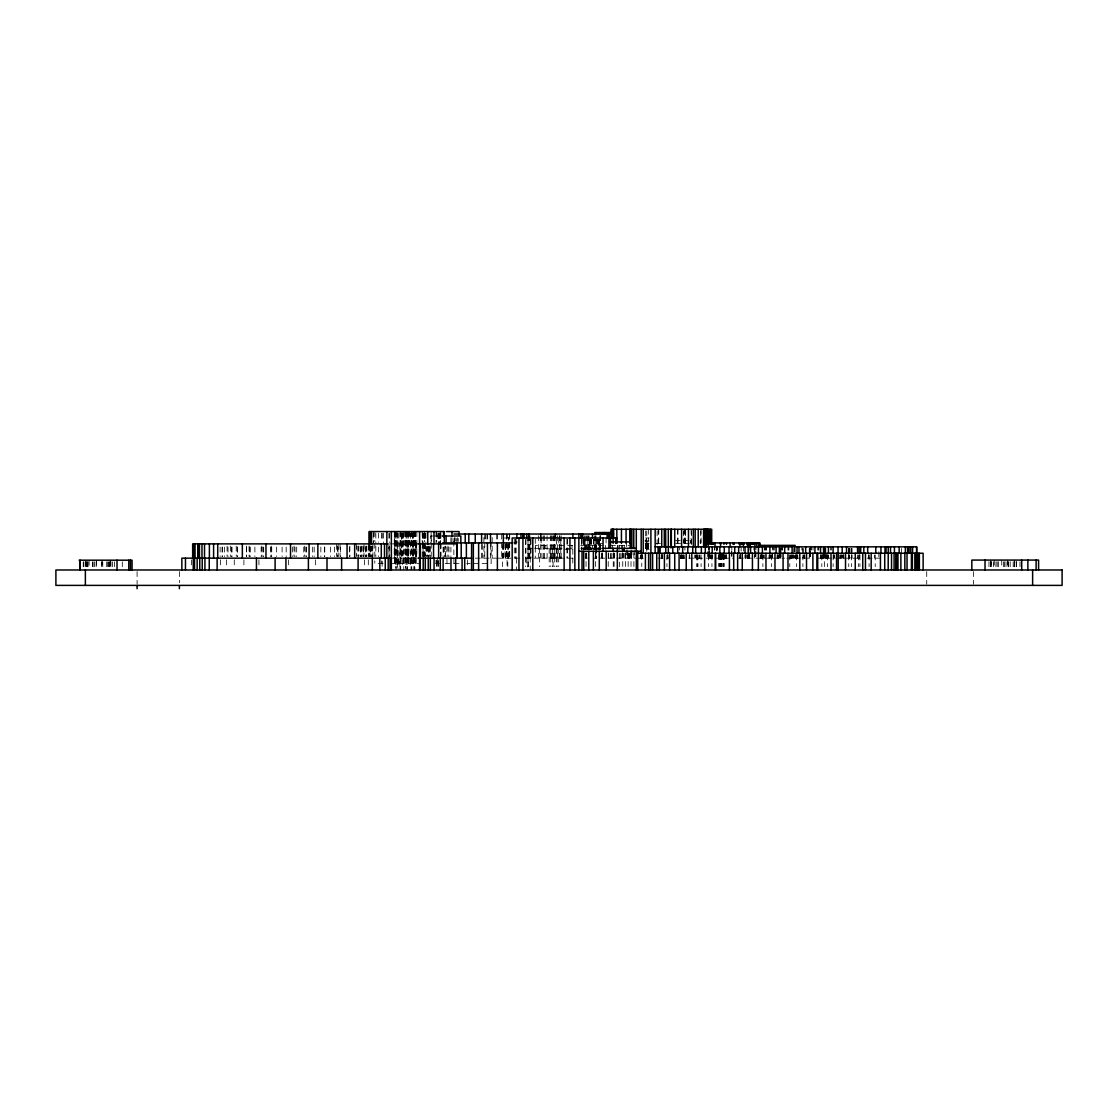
<?xml version="1.0" encoding="UTF-8"?>
<svg xmlns="http://www.w3.org/2000/svg" width="1118" height="1118" viewBox="0 0 1118 1118"><rect width="100%" height="100%" fill="white"/><g stroke="black" fill="none" stroke-linecap="round" stroke-linejoin="round"><path stroke-width="0.75" stroke-dasharray="5 3.75" d="M432.582 536.011L430.5 536.011L430.5 542.901M433.099 536.011L442.644 536.011M504.288 537.982L510.325 537.982M645.449 537.982L649.125 537.982M675.286 540.441L691.986 540.441M644.946 540.93L649.041 540.93M645.198 541.923L648.468 541.923M410.516 542.901L419.837 542.901M513.483 542.901L516.865 542.901L516.865 539.617M645.198 543.39L649.083 543.39M656.084 543.39L660.389 543.39M675.579 543.39L693.621 543.39M390 543.879L420.284 543.879M401.823 544.382L420.102 544.382M572.584 545.36L535.438 545.36L535.438 548.323M580.717 545.36L606.613 545.36M610.47 545.36L629.504 545.36M528.367 548.323L531.511 548.323M534.656 548.323L561.963 548.323M566.169 548.323L572.584 548.323M580.717 548.323L604.67 548.323M645.659 548.323L648.119 548.323M565.275 549.301L569.621 549.301M649.125 549.301L646.386 549.301L646.386 537.982M391.342 558.161L420.075 558.161M475.304 558.161L496.727 558.161M497.37 558.161L520.653 558.161M525.25 558.161L534.6 558.161M573.101 558.161L535.284 558.161L535.284 539.211M585.133 558.161L587.369 558.161M593.49 558.161L596.523 558.161L596.523 550.168M599.821 558.161L606.822 558.161M607.871 558.161L637.973 558.161M638.35 558.161L645.729 558.161M657.957 558.161L668.774 558.161M680.037 558.161L714.57 558.161M714.807 558.161L732.681 558.161M738.425 558.161L784.598 558.161M786.681 558.161L812.996 558.161M818.041 558.161L861.657 558.161M867.093 558.161L882.689 558.161M383.181 563.584L374.782 563.584L374.796 560.873M390.713 563.584L420.647 563.584M435.643 563.584L439.542 563.584M445.202 563.584L459.191 563.584M466.751 563.584L470.231 563.584M473.431 563.584L491.151 563.584L491.151 542.901M1019.993 561.725L1019.993 566.686M1016.458 561.725L1016.458 566.686M1016.36 561.725L1016.36 566.686M1014.753 561.725L1014.753 566.686L1014.725 560.076M1013.188 561.725L1013.188 566.686M1010.183 561.725L1010.183 566.686M1008.31 561.725L1008.31 566.686M1008.115 561.725L1008.115 566.686M1007.402 560.076L1007.402 566.686M1006.004 561.725L1006.004 566.686M1004.607 561.725L1004.607 566.686M1003.363 561.725L1003.363 566.686M1001.728 560.076L1001.728 566.686M998.346 561.725L998.346 566.686M997.186 561.725L997.186 566.686M996.026 561.725L995.886 566.686M994.279 560.076L994.279 566.686M993.455 561.725L993.455 566.686M991.624 561.725L991.624 566.686M990.911 560.076L990.814 566.686M990.674 561.725L990.548 566.686M990.38 561.725L990.38 566.686M988.969 561.725L988.969 566.686M973.54 571.577L973.54 584.295M926.724 571.577L926.724 584.295M901.401 548.435L901.401 553.242M878.818 551.691L878.818 558.161M875.226 554.919L875.226 566.644M874.374 554.933L874.374 558.161M869.091 554.919L869.091 566.644M868.84 554.933L868.84 558.161M868.379 554.933L868.379 558.161M859.924 554.919L859.924 566.644M859.644 554.933L859.644 558.161M859.267 554.933L859.267 558.161M858.442 554.919L858.442 566.644M857.492 554.933L857.492 558.161M851.972 548.463L851.972 553.312M851.972 554.933L851.972 558.161M851.72 548.463L851.72 553.312M851.72 554.933L851.72 558.161M851.636 554.919L851.636 566.644M851.315 548.463L851.315 558.161M849.987 548.463L849.987 558.161M849.596 548.463L849.596 553.312M849.596 554.933L849.596 558.161M849.121 548.463L849.121 553.312M849.121 554.933L849.121 558.161M848.772 548.463L848.772 553.312M848.73 554.919L848.73 566.644M848.45 548.435L848.632 553.312M848.632 554.933L848.632 558.161M848.366 548.463L848.366 553.312M848.366 554.933L848.366 558.161M843.866 554.933L843.866 558.161M843.517 554.933L843.349 558.161M843.196 554.933L843.196 558.161M842.944 558.161L842.944 554.933L842.762 558.161M841.91 554.933L841.91 558.161M841.658 554.933L841.658 558.161M841.029 554.933L841.029 558.161M840.177 554.933L840.177 558.161M839.967 554.933L839.967 558.161M834.294 554.933L834.294 558.161M834.042 554.933L834.042 558.161M833.804 554.933L833.804 558.161M833.455 554.933L833.455 558.161M833.134 554.919L833.134 566.644M831.485 546.842L831.485 550.084M830.381 546.842L830.381 550.084M827.823 554.933L827.823 558.161M827.418 554.919L827.418 566.644M827.124 554.933L827.124 558.161M826.621 554.933L826.621 558.161M826.062 554.933L825.936 558.161M825.811 548.463L825.811 553.312M825.811 554.933L825.811 558.161M825.587 548.463L825.503 558.161M825.14 546.842L825.14 550.084M825.14 551.691L825.14 558.161M824.916 546.842L825.098 558.161M824.693 548.463L824.693 553.312M824.693 554.933L824.693 558.161M824.371 566.644L824.259 546.842L824.19 550.084M824.19 551.691L824.19 558.161M823.98 546.842L823.98 550.084M823.98 551.691L823.98 558.161M823.686 548.463L823.686 553.312M823.686 554.933L823.686 558.161M823.323 548.463L823.323 553.312M823.323 554.933L823.323 558.161M823.141 546.842L823.141 550.084M823.141 551.691L823.141 558.161M823.03 554.933L823.044 558.161M822.68 554.933L822.68 558.161M822.079 554.933L822.107 558.161M821.814 554.919L821.814 566.644M821.073 554.933L821.073 558.161M820.933 558.161L820.738 554.933L820.668 558.161M820.416 554.933L820.416 558.161M818.865 546.842L818.865 550.084M818.18 546.842L818.18 550.084M817.943 546.842L817.943 550.084M813.024 546.842L813.024 550.084M811.654 546.842L811.654 550.084M810.774 546.842L810.774 550.084M810.354 551.691L810.368 558.161M810.033 546.842L810.033 550.084M810.033 551.691L810.033 558.161L809.977 554.933M809.977 548.463L809.977 553.312M809.67 551.691L809.67 558.161M809.25 548.463L809.25 553.312M809.25 554.933L809.25 558.161M804.806 554.933L804.806 558.161M804.359 554.933L804.247 558.161M804.135 554.933L804.038 558.161M803.409 548.463L803.409 553.312M803.409 554.933L803.409 558.161M802.892 554.919L802.892 566.644M802.431 548.463L802.431 558.161M801.899 546.842L801.899 550.084M797.777 554.933L797.777 558.161M797.232 554.933L797.232 558.161M796.952 554.933L796.952 558.161M796.561 554.919L796.561 566.644M796.477 554.933L796.477 558.161M795.988 554.933L795.988 558.161M795.736 554.933L795.736 558.161M795.485 554.933L795.485 558.161M795.108 546.842L795.15 558.161M794.255 546.842L794.283 558.161M793.836 548.463L793.85 553.312M793.836 554.933L793.78 558.161M793.361 554.933L793.361 558.161M792.816 554.933L792.872 558.161M792.494 554.933L792.494 558.161M791.837 554.933L791.991 558.161M791.67 554.933L791.67 558.161M790.873 554.933L790.873 558.161M790.119 554.933L790.119 558.161M789.783 554.919L789.783 566.644M788.903 546.842L788.903 550.084M787.924 546.842L787.924 550.084M782.488 546.842L782.488 550.084M782.069 546.842L782.069 550.084M781.859 546.842L781.859 550.084M781.021 551.691L781.021 558.161M780.881 548.463L780.755 553.312M780.755 554.933L780.881 558.161M780.434 548.463L780.434 553.312M780.434 554.933L780.434 558.161M780.112 546.842L780.112 550.084M780.085 551.691L780.098 558.161M779.595 546.842L779.498 550.084M779.595 551.691L779.665 558.161M779.484 548.463L779.484 553.312M779.484 554.933L779.484 558.161M779.218 551.691L779.218 558.161M778.939 546.842L778.994 558.161M778.254 554.933L778.254 558.161M778.03 554.933L778.072 558.161M777.737 554.933L777.737 558.161M777.457 554.933L777.457 558.161M777.052 554.933L777.052 558.161M774.089 546.842L774.089 550.084M773.824 546.842L773.824 550.084M771.63 554.919L771.63 566.644M771.168 554.933L771.168 558.161M770.554 554.933L770.623 558.161M769.939 554.933L769.939 558.161M769.701 554.933L769.589 558.161M769.45 554.933L769.24 558.161M769.072 554.933L769.072 558.161M766.627 546.842L766.627 550.084M766.096 546.842L766.096 550.084M764.838 546.842L764.964 550.084M764.656 546.842L764.656 550.084M764.307 554.933L764.265 558.161M763.594 554.933L763.44 558.161M762.881 554.919L762.881 566.644M762.686 554.933L762.686 558.161M762.294 554.933L762.294 558.161M761.833 554.933L761.833 558.161M761.693 554.933L761.693 558.161M761.456 554.933L761.456 558.161M761.232 554.933L761.134 558.161M760.981 554.933L760.911 558.161M760.743 554.933L760.743 558.161M760.296 554.933L760.296 558.161M755.95 546.842L755.95 550.084M755.95 551.691L755.95 558.161M755.461 551.691L755.461 558.161M754.902 546.842L754.902 550.084M754.902 551.691L754.902 558.161M754.65 548.463L754.65 553.312M754.65 554.933L754.65 558.161M753.937 546.842L753.937 550.084M749.689 554.933L749.689 558.161M749.004 546.842L749.004 550.084M748.417 548.463L748.417 553.312M748.417 554.933L748.417 558.161M747.816 548.463L747.816 558.161M747.439 554.724L747.439 558.161M747.159 554.933L747.159 558.161M746.153 554.724L746.153 558.161M745.664 554.724L745.566 558.161M745.273 554.933L745.273 558.161M745.021 554.933L745.021 558.161M743.456 546.101L743.456 551.272M741.136 546.101L741.136 551.272M740.661 554.724L740.661 558.161M740.395 554.933L740.395 558.161M740.214 554.724L740.214 558.161M739.823 554.724L739.711 558.161M731.843 546.842L731.843 550.084M731.843 551.691L731.843 558.161L731.689 546.101M726.434 554.933L726.434 558.161M726.239 554.724L726.155 558.161L726.141 554.933M725.638 554.933L725.638 558.161M725.191 554.933L725.191 558.161M724.73 554.933L724.73 558.161M724.198 554.626L724.198 566.574M723.667 554.626L723.667 566.574M723.528 554.626L723.528 566.644M723.178 554.933L723.178 558.161M723.108 554.724L723.066 558.161M722.857 554.626L722.745 566.574M722.466 554.933L722.619 558.161M722.284 554.933L722.284 558.161M721.865 554.933L721.865 558.161M721.683 554.626L721.683 566.574M721.152 554.626L721.152 566.574M720.9 554.626L720.9 566.574M720.663 554.724L720.761 558.161M720.523 554.626L720.523 566.574M720.132 554.933L720.104 558.161M720.076 554.626L720.076 566.574M719.615 554.626L719.615 566.574M719.377 554.933L719.391 558.161M718.804 554.933L718.804 558.161M718.65 554.626L718.65 566.574M717.616 546.842L717.616 550.084M716.987 546.842L716.987 550.084M716.806 546.101L716.806 551.272M716.414 546.842L716.414 550.084M714.863 546.842L714.863 550.084M714.57 546.842L714.57 550.084M712.641 554.933L712.641 558.161M712.264 554.933L712.236 558.161M711.942 554.919L711.942 566.644M711.286 554.933L711.286 558.161M711.188 554.933L711.188 558.161M710.685 554.933L710.685 558.161M710.391 554.933L710.391 558.161M709.567 551.691L709.567 558.161M709.147 546.842L709.343 558.161M709.008 546.842L709.008 550.084M709.008 551.691L709.008 558.161M708.588 554.919L708.588 566.644M708.379 546.842L708.379 550.084M708.379 551.691L708.379 558.161M707.484 551.691L707.484 558.161M701.084 529.261L701.084 543.39M701.084 554.891L701.098 566.644M700.734 530.826L700.734 543.39M700.203 540.441L700.203 543.39M699.882 554.933L699.882 558.161M699.141 554.933L699.141 558.161M697.953 554.891L697.953 566.616M697.352 554.891L697.352 566.616M696.696 554.919L696.696 566.644M696.346 554.933L696.346 558.161M696.095 554.933L696.095 558.161M695.731 554.933L695.731 558.161M694.739 554.933L694.739 558.161M691.483 530.854L691.483 545.249M691.371 540.441L691.371 543.39M691.134 529.261L691.134 544.564M690.365 540.441L690.365 543.39M689.75 554.933L689.75 558.161M689.499 554.933L689.499 558.161M689.275 554.933L689.275 558.161M685.683 529.261L685.669 543.39M685.39 530.826L685.488 543.39M684.831 529.261L684.733 545.249M684.915 546.842L684.915 550.084M684.677 540.441L684.468 543.39M684.16 529.261L684.062 543.39M684.132 554.933L684.132 558.161M683.783 554.933L683.783 558.161M683.503 530.826L683.503 543.39M683.126 554.933L683.126 558.161M682.791 554.933L682.791 558.161M682.008 554.933L682.008 558.161M681.407 554.933L681.407 558.161M680.918 554.891L680.778 558.161M680.624 554.933L680.624 558.161M679.632 546.842L679.632 550.084M678.053 529.261L678.053 543.39M677.634 529.261L677.62 543.39M677.256 540.441L677.256 543.39M667.949 554.891L667.949 558.161M667.767 554.891L667.851 558.161M667.39 554.891L667.39 558.161M666.901 554.891L666.957 566.644M662.359 554.891L662.373 558.161M662.317 554.724L662.177 558.161M662.094 554.891L662.038 558.161M661.688 554.891L661.716 558.161M661.521 554.891L661.521 558.161M661.255 554.891L661.255 558.161M658.823 529.261L658.684 544.382M658.32 529.261L658.32 543.39M657.132 530.854L657.104 546.842M648.356 529.261L648.356 540.93M648.188 543.39L648.188 549.958M648.035 543.39L648.035 549.958M647.476 543.39L647.448 549.958M647.001 543.39L647.001 549.958M646.763 530.952L646.763 551.37M646.679 543.39L646.721 549.958M645.855 543.39L645.855 549.958M645.687 530.924L645.687 540.93M645.729 543.39L645.729 549.958M642.501 554.891L642.501 558.161M642.081 554.891L642.291 558.161M642.025 554.891L642.025 558.161M641.76 554.472L641.76 566.546M641.145 554.891L641.145 558.161M640.488 554.891L640.502 558.161M634.199 549.958L634.199 558.161M633.892 552.753L633.892 566.546M631.894 549.958L631.894 558.161M631.6 552.991L631.6 558.161M631.46 553.242L631.46 558.161M631.223 553.242L631.223 558.161M631.013 552.753L631.013 566.546M630.887 549.958L630.887 558.161M630.58 552.991L630.58 558.161M629.644 553.242L629.504 558.161M629.043 553.117L629.043 558.161L629.015 553.242M628.526 553.242L628.526 558.161M628.148 552.753L628.148 566.546M627.841 553.242L627.841 558.161M627.589 549.958L627.589 558.161M626.346 543.39L626.346 546.674M626.429 549.958L626.346 558.161M625.675 553.368L625.675 558.161M625.381 552.753L625.381 566.546M624.85 553.368L624.85 558.161M624.263 545.36L624.263 549.301M623.383 553.368L623.383 558.161M622.754 552.753L622.754 566.546M622.67 552.991L622.67 558.161M622.377 545.36L622.377 549.301M622.069 553.368L622.069 558.161M621.426 545.36L621.426 549.301M620.769 553.368L620.825 558.161M619.512 553.368L619.512 566.658M619.456 545.36L619.456 549.301M618.1 545.36L618.1 549.301M617.415 545.36L617.415 549.301M614.383 553.368L614.383 558.161M614.089 553.019L614.089 566.588M613.824 553.368L613.824 558.161M613.265 552.753L613.265 566.546M613.153 553.368L613.153 558.161M612.538 545.36L612.538 549.301M611.253 553.368L611.266 558.161M610.47 553.368L610.47 558.161M608.485 553.368L608.485 558.161M608.234 552.753L608.234 566.546M606.054 537.982L606.054 543.39L597.096 543.39L597.096 537.982M605.383 545.36L605.383 549.301M602.588 553.368L602.588 558.161M602.35 552.991L602.35 558.161M602.225 552.991L602.225 558.161M601.624 552.991L601.624 558.161M600.632 535.76L600.632 549.553M600.366 535.76L600.268 549.567M600.017 545.36L600.017 548.561M599.821 535.76L599.821 549.553M599.458 539.211L599.458 549.553M599.276 539.211L599.276 549.553M598.661 539.211L598.661 549.553M598.493 539.211L598.493 549.553M598.172 539.211L598.172 549.553M597.347 539.211L597.347 549.553M596.663 539.211L596.663 558.161M596.523 545.36L596.523 548.561M596.327 545.36L596.327 549.301M595.95 535.76L595.95 558.161M595.782 539.211L595.838 558.161M595.559 535.76L595.559 558.161M595.377 552.753L595.377 566.546M594.916 545.36L594.916 549.301M594.427 535.76L594.538 549.553M594.077 539.211L594.077 549.553M593.49 539.211L593.49 549.553M592.4 545.36L592.4 549.301M591.394 539.211L591.394 549.553M591.129 539.211L591.212 549.553M590.695 539.211L590.695 549.553M590.332 537.982L590.36 549.553M590.094 539.211L590.094 549.553M589.843 539.211L589.843 549.553M589.535 545.36L589.535 548.323M589.396 539.211L589.396 549.553M589.018 535.76L588.962 549.553M588.445 535.76L588.445 549.553M587.9 539.211L587.9 549.553M587.355 535.76L587.411 549.749M586.698 535.76L586.698 558.161M586.056 545.36L586.056 549.301M586.056 552.753L586.056 566.546M585.776 535.76L585.776 558.161M585.608 545.36L585.608 549.301M585.133 539.211L585.133 549.553M584.56 535.76L584.56 549.553M584.183 539.211L584.183 549.553M583.764 539.211L583.764 549.553M583.414 539.211L583.414 549.553M583.065 539.211L583.065 549.553M581.891 537.982L581.891 549.749M581.653 539.211L581.653 549.553M581.374 539.211L581.374 549.553M572.793 549.301L572.793 566.546M572.011 545.36L572.011 549.301M567.343 539.211L567.343 558.161M566.938 539.211L566.938 558.161M561.208 535.76L561.208 558.161M560.775 539.211L560.775 558.161M559.894 535.76L559.894 558.161M559.419 535.76L559.419 558.161M558.832 537.982L558.832 545.36M558.679 548.323L558.679 566.658M557.686 535.76L557.658 558.161M557.113 548.323L557.113 566.658M556.512 539.211L556.512 558.161M556.233 548.323L556.233 566.658M555.087 535.76L555.087 558.161M554.682 535.76L554.682 558.161M554.276 548.323L554.276 566.658M553.983 535.76L553.983 558.161M553.228 535.76L553.089 566.658M552.627 548.323L552.627 566.658M552.082 535.76L552.082 558.161M551.188 535.76L551.188 558.161M550.727 548.323L550.727 566.658M550.294 535.76L550.294 558.161M549.19 548.323L549.19 566.658M547.065 535.76L547.107 558.161M545.095 545.36L545.095 548.323M544.159 535.76L544.159 558.161M543.865 535.76L543.865 558.161M541.923 535.76L541.923 558.161M541.098 537.982L541.098 545.36M540.553 535.76L540.553 558.161M539.519 548.323L539.519 566.658M538.694 535.76L538.694 558.161M531.022 539.211L531.022 558.161M530.239 539.659L530.239 569.984M529.974 535.76L529.862 558.161M529.303 535.76L529.303 558.161M528.884 535.76L528.884 558.161M528.562 535.76L528.562 558.161M528.367 535.76L528.367 566.658M528.003 539.659L528.003 566.616M527.836 535.76L527.78 569.984M526.298 558.161L526.298 566.616M525.977 539.211L525.977 558.161M525.488 539.659L525.488 566.616M516.516 558.161L516.516 569.984M516.139 539.211L516.139 558.161M515.412 539.211L515.412 558.161M514.294 539.211L514.294 558.161M509.724 534.041L509.724 558.161M509.431 534.041L509.431 558.161M507.782 544.592L507.782 566.602M507.279 534.041L507.279 537.982M507.055 542.901L507.055 569.984M506.747 534.041L506.747 558.161M506.538 534.041L506.538 558.161M505.727 544.382L505.727 558.161M505.49 544.382L505.49 558.161M505.029 542.901L505.029 558.161M503.799 544.382L503.799 558.161M503.212 544.382L503.212 558.161M502.485 544.382L502.541 566.602M501.675 534.041L501.675 558.161M497.37 534.041L497.37 540.93M496.727 534.041L496.727 540.93M492.172 537.479L492.172 558.161M490.55 544.382L490.55 558.161M487.49 534.041L487.49 540.93M486.973 534.041L486.973 540.93M485.422 534.041L485.422 540.93M484.751 534.041L484.751 558.161M483.898 537.479L483.898 558.161M482.305 544.382L482.305 558.161M481.676 544.382L481.676 558.161M467.617 559.852L467.617 566.616M458.212 538.471L458.212 541.419M457.318 537.73L457.22 541.419M456.2 538.471L456.2 541.419M455.054 537.73L455.054 541.182M454.481 537.73L454.481 542.901M453.964 538.471L453.964 541.419M453.908 563.584L453.796 537.73M451.979 537.73L451.979 542.901M450.889 537.73L450.889 542.901M450.903 547.065L450.903 556.582M448.947 547.065L448.947 556.582M447.969 546.101L447.969 556.443M446.976 558.161L446.976 563.584M446.851 547.065L446.851 556.582M444.307 546.744L444.307 556.848M443.594 547.289L443.594 556.023M443.133 547.065L443.133 556.582M440.883 533.23L440.897 541.545M440.897 543.208L440.883 556.512M440.66 531.567L440.66 542.901M440.799 543.795L440.799 556.023M440.562 533.188L440.436 542.901M440.464 543.795L440.464 556.582M439.989 533.314L439.975 542.048M439.737 533.118L439.737 542.342M439.626 533.314L439.626 542.048M439.374 533.23L439.36 542.048M439.192 533.174L439.192 542.775M438.689 533.188L438.689 542.901M438.689 560.132L438.508 563.584M438.438 533.314L438.438 542.048M438.438 561.264L438.438 568.237M438.2 533.174L438.2 542.775M438.13 561.264L438.13 568.237M437.487 558.161L437.487 563.584M437.054 533.314L437.054 542.048M437.054 561.264L437.054 568.237M436.663 531.567L436.663 542.048M436.663 561.264L436.663 568.237M436.355 560.132L436.355 563.584M436.034 531.567L436.034 542.775M436.034 560.216L436.034 563.584M431.408 536.011L431.408 542.901M431.115 531.567L431.115 542.901M431.227 543.208L431.227 556.512M430.346 546.534L430.346 556.512M429.41 546.101L429.41 556.443M428.949 547.289L428.949 556.023M428.879 547.289L428.879 556.023M428.711 546.534L428.711 556.848M428.432 546.744L428.432 556.848M428.04 546.534L428.04 556.512M427.761 546.101L427.761 556.443M426.699 546.534L426.699 556.512M425.916 533.174L425.916 542.775M425.916 546.101L425.916 556.443M425.427 533.314L425.427 542.048M425.427 543.795L425.427 556.023M424.672 533.23L424.672 541.545M424.672 543.208L424.672 556.512M424.407 531.567L424.407 541.685M424.407 543.362L424.407 556.848M424.267 533.23L424.267 541.545M424.267 543.208L424.267 556.512M424.015 533.23L424.015 542.048M424.015 543.208L424.015 556.512M423.149 533.23L423.149 541.545M423.149 543.208L423.149 556.512L423.037 546.297M423.037 533.188L423.037 542.901M422.618 533.118L422.618 542.342M422.213 531.567L422.213 542.342M422.38 543.208L422.213 556.582M416.846 531.567L416.846 556.471M416.581 542.901L416.581 556.471M416.273 558.161L416.273 563.584M416.106 543.879L416.106 558.161M415.7 531.567L415.7 558.161M415.575 542.901L415.575 563.584M415.169 531.567L415.169 563.584M414.848 558.161L414.848 569.984M414.526 531.567L414.526 558.161M414.219 531.567L414.219 569.984M413.953 531.567L413.953 569.984M413.478 531.567L413.478 558.161M413.325 533.188L413.325 563.584M413.031 543.879L413.031 558.161M412.794 533.118L412.766 558.161M412.556 533.23L412.556 563.584M412.137 531.567L412.011 558.161M411.787 531.567L411.787 569.984M411.326 531.567L411.326 558.161M411.061 531.567L411.033 569.984M410.544 533.314L410.544 568.237M410.18 558.161L410.18 563.584M409.691 531.567L409.691 544.382M408.936 531.567L408.936 563.584M408.699 558.161L408.699 563.584M408.601 531.567L408.601 563.584M408.349 533.174L408.349 558.161M407.944 544.382L407.944 558.161M407.455 531.567L407.455 569.984M407.064 533.314L407.106 569.984M406.826 531.567L406.868 569.984M406.379 531.567L406.379 563.584M406.058 533.314L406.058 568.237M405.68 531.567L405.68 568.237M405.443 531.567L405.471 568.237M405.233 531.567L405.233 563.584M404.856 531.567L404.856 563.584M403.724 531.567L403.766 569.984M403.486 558.161L403.486 566.616M403.109 533.118L403.109 558.161M402.969 533.118L402.969 543.879M402.326 533.314L402.326 568.237M402.159 531.567L402.159 543.879M401.823 533.174L401.823 558.161L401.516 531.567M401.194 533.23L401.194 558.161M400.901 531.567L400.901 563.584M400.733 558.161L400.733 569.984M400.482 531.567L400.482 569.984M400.062 531.567L400.062 569.984M399.909 543.879L399.909 569.984M398.888 533.118L398.846 568.237M398.525 558.161L398.525 563.584M397.812 533.118L397.784 566.616M397.309 543.879L397.309 569.984M397.156 531.567L397.156 568.237M396.876 533.314L396.876 568.237M396.135 531.567L396.135 569.984M395.73 531.567L395.73 568.237M395.618 533.174L395.604 566.616M395.227 531.567L395.227 558.161M394.934 531.567L394.808 563.584M394.598 531.567L394.5 563.584M389.735 533.118L389.777 542.775M389.777 546.101L389.735 558.161M388.924 533.314L388.924 542.048M388.924 543.795L389.078 556.582M388.854 547.065L388.854 556.582M383.488 533.174L383.488 542.775M382.146 533.314L382.146 542.048M382.146 561.264L382.146 568.237M381.783 533.23L381.783 541.545M381.783 560.873L381.783 563.584M378.611 533.118L378.611 542.342M378.611 547.065L378.611 556.582M375.83 533.174L375.83 542.775M375.83 546.101L375.83 556.443M374.796 531.567L374.796 541.545M374.796 543.208L374.796 556.512M373.44 531.567L373.44 542.775M373.174 533.118L373.174 542.342M372.923 543.879L372.923 556.582M372.657 546.101L372.657 556.512M371.819 546.101L371.805 556.582M371.078 546.101L371.078 556.443M370.813 546.101L370.813 556.443M370.477 547.065L370.477 556.582M369.932 544.382L369.932 556.443M369.709 546.101L369.723 556.443M369.136 544.382L369.136 556.443M368.87 546.101L368.87 556.443M368.8 544.382L368.8 556.443M368.311 559.852L368.311 566.616M366.83 546.101L366.83 556.443M366.327 546.101L366.327 556.443M365.754 547.065L365.754 556.582M365.167 546.101L365.32 556.443M364.37 559.852L364.37 566.616M363.993 544.382L363.993 556.443M363.616 547.065L363.56 556.582M362.959 546.101L362.959 556.443M361.771 546.101L361.771 556.443M361.044 547.065L361.044 556.582M360.862 546.101L360.862 556.443M360.457 547.065L360.457 556.582M358.878 546.101L358.878 556.443M358.501 546.101L358.501 556.443M357.187 546.101L357.187 556.443M356.432 544.382L356.432 556.443M349.85 546.101L349.906 556.582M349.459 547.065L349.459 556.582M340.613 547.065L340.613 556.582M340.054 544.382L340.054 556.443M338.181 544.382L338.181 556.443M337.971 547.065L337.971 556.582M337.426 546.101L337.426 556.443M336.504 544.382L336.504 556.443M334.562 547.065L334.562 556.582M330.565 547.065L330.495 556.582M324.737 547.065L324.737 556.582M324.388 547.065L324.388 556.582M320.838 547.065L320.838 556.582M315.36 559.852L315.36 566.616M314.172 547.065L314.172 556.582M312.663 547.065L312.663 556.582M306.486 547.065L306.486 556.582M305.885 547.065L305.885 556.582M304.711 546.101L304.711 556.443M303.775 547.065L303.775 556.582M296.675 547.065L296.675 556.582M294.97 547.065L294.97 556.582M294.02 546.101L294.02 556.443M292.357 547.065L292.357 556.582M288.584 559.852L288.584 566.616M286.18 547.065L286.18 556.582M282.099 547.065L282.099 556.582M276.649 547.065L276.649 556.582M271.73 547.065L271.73 556.582M271.185 546.101L271.185 556.443M270.654 547.065L270.654 556.582M263.694 547.065L263.694 556.582M262.926 547.065L262.926 556.582M261.822 546.101L261.822 556.443M261.137 547.065L261.137 556.582M258.929 559.852L258.929 566.616M254.89 547.065L254.89 556.582M250.32 547.065L250.32 556.582M249.356 547.065L249.356 556.582M249.076 546.101L249.076 556.443M246.631 547.065L246.631 556.582M246.491 546.101L246.491 556.443M243.906 559.852L243.906 566.616M237.463 547.065L237.463 556.582M237.254 547.065L237.254 556.582M236.233 546.101L236.233 556.443M234.263 559.852L234.263 566.616M232.041 547.065L232.041 556.582M231.44 547.065L231.44 556.582M230.378 546.101L230.308 556.582M228.016 547.065L228.016 556.582M227.066 546.101L227.066 556.443M226.381 559.852L226.381 566.616M224.438 547.065L224.438 556.582M222.608 547.065L222.608 556.582M222.049 547.065L222.049 556.582M220.526 559.852L220.526 566.616M220.12 547.065L220.12 556.582M191.36 559.852L191.36 566.616M179.383 571.577L179.383 582.702M137.095 571.577L137.095 584.295M122.295 561.823L122.295 566.714M114.511 561.823L114.511 566.714M112.527 561.823L112.527 566.714M110.92 561.823L110.92 566.714M110.682 560.188L110.682 566.714M110.486 560.188L110.333 566.714M109.816 561.823L109.816 566.714M109.326 561.823L109.368 566.714M108.53 561.823L108.53 566.714M107.775 561.823L107.775 566.714M106.727 561.823L106.727 566.714M102.758 561.823L102.758 566.714M102.073 560.188L102.073 566.714M101.64 561.823L101.64 566.714M96.455 560.188L96.455 566.714M96.134 561.823L96.134 566.714M94.443 561.823L94.443 566.714M93.115 561.823L93.115 566.714M92.361 561.823L92.361 566.714M89.105 560.188L89.105 566.714M88.043 561.823L88.043 566.714M86.785 561.823L86.785 566.714M86.463 561.823L86.463 566.714M85.765 560.188L85.765 566.714M85.401 561.823L85.597 566.714M83.85 561.823L83.85 566.714M83.221 561.823L83.221 566.714M1014.292 566.686L1014.292 561.725L1014.222 566.686M828.242 558.161L828.172 554.933L828.172 558.161M826.328 558.161L826.328 554.933L826.272 558.161M788.414 550.084L788.414 546.842L788.274 550.084M772.538 550.084L772.538 546.842L772.496 550.084M772.538 558.161L772.538 551.691L772.496 558.161M770.931 558.161L770.931 554.933L770.861 558.161M765.564 550.084L765.564 546.842L765.481 550.084M749.004 558.161L749.004 551.691L748.976 558.161M681.714 558.161L681.714 554.933L681.589 558.161M508.397 558.161L508.397 537.479L508.355 558.161M445.327 556.443L445.327 546.101L445.202 556.443M394.347 558.161L394.347 531.567L394.179 558.161M87.511 566.714L87.511 561.823L87.484 566.714"/><path stroke-width="1.5" d="M446.361 531.567L459.079 531.567L459.023 534.809M612.189 532.559L594.734 532.559L594.734 534.041M453.964 534.041L613.558 534.041M442.518 536.011L460.84 536.011L460.84 542.901M616.829 537.982L512.17 537.982L512.17 569.984M610.526 541.923L630.203 541.923M442.644 542.901L512.17 542.901M706.199 542.901L759.835 542.901L759.835 546.842M388.016 543.879L192.659 543.879L192.659 558.161M418.188 543.879L456.717 543.879L456.717 558.161M759.22 545.36L795.247 545.36M655.162 546.842L916.718 546.842L916.718 553.242M603.049 548.323L636.296 548.323M578.789 551.272L641.187 551.272M637.707 553.242L923.133 553.242L923.133 569.984M391.356 558.161L181.857 558.161L181.857 569.984M418.188 558.161L471.586 558.161M79.126 560.188L132.064 560.188L132.064 569.984M1038.594 569.984L1038.594 560.076L971.835 560.076L971.835 569.984M1036.12 560.076L1036.12 569.984M1032.627 569.984L1032.627 585.385M1027.875 560.076L1027.875 569.984M1021.698 560.076L1021.698 569.984M985.028 560.076L985.028 569.984M919.373 553.242L919.373 569.984M918.004 553.242L918.004 569.984M917.417 553.242L917.417 569.984M916.564 546.842L916.564 553.242M916.285 553.242L916.285 569.984M914.845 553.242L914.845 569.984M912.595 546.842L912.595 553.242M912.372 553.242L912.372 569.984M911.422 553.242L911.422 569.984M910.779 546.842L910.779 553.242M909.074 546.842L909.074 553.242M907.592 546.842L907.592 553.242M907.033 553.242L907.033 569.984M905.37 546.842L905.37 553.242M904.839 553.242L904.839 569.984M900.884 553.242L900.884 569.984M899.165 546.842L899.165 553.242M897.978 553.242L897.978 569.984M896.818 553.242L896.818 569.984M895.77 553.242L895.77 569.984M894.428 546.842L894.428 553.242M894.093 553.242L894.093 569.984M891.535 553.242L891.535 569.984M890.515 546.842L890.515 553.242M888.251 546.842L888.181 569.984M886.057 546.842L886.057 553.242M884.995 546.842L884.995 553.242M884.729 553.242L884.729 569.984M880.956 546.842L880.956 553.242M880.425 553.242L880.425 569.984M875.785 546.842L875.785 553.242M871.174 553.242L871.174 569.984M867.694 546.842L867.694 553.242M865.458 553.242L865.458 569.984M863.823 546.842L863.823 553.242M862.761 553.242L862.761 569.984M860.706 546.842L860.706 553.242M859.141 546.842L859.141 553.242M857.548 546.842L857.548 553.242M855.256 553.242L855.256 569.984M846.522 546.842L846.522 553.242M845.515 553.242L845.515 569.984M842.175 546.842L842.175 553.242M838.193 553.242L838.193 569.984M838.053 546.842L838.053 553.242M836.557 553.242L836.557 569.984M833.106 546.842L833.106 553.242M831.009 553.242L831.009 569.984M828.438 546.842L828.438 553.242M820.556 546.842L820.556 553.242M817.705 553.242L817.705 569.984M816.923 553.242L816.923 569.984M814.924 546.842L814.924 553.242M812.898 553.242L812.898 569.984M806.525 553.242L806.525 569.984M805.659 546.842L805.659 553.242M799.803 553.242L799.803 569.984M798.965 546.842L798.965 553.242M797.05 546.842L797.05 553.242M792.117 546.842L792.117 553.242M787.98 553.242L787.98 569.984M784.682 546.842L784.682 553.242M783.089 553.242L783.089 569.984M776.088 546.842L776.088 553.242M774.984 553.242L774.984 569.984M769.883 546.842L769.883 553.242M765.956 553.242L765.956 569.984M762.406 546.842L762.406 553.242M759.485 542.901L759.485 546.842M758.605 542.901L758.605 546.842M758.479 546.842L758.339 569.984M756.802 542.901L756.802 546.842M754.985 542.901L754.985 546.842M754.482 542.901L754.482 544.382M754.049 542.901L754.049 544.382M753.714 542.901L753.714 544.382M753.63 542.901L753.63 544.382M752.903 542.901L752.903 544.382M752.666 542.901L752.666 544.382M752.428 553.242L752.428 569.984M751.869 542.901L751.869 544.382M751.24 542.901L751.24 544.382M750.905 542.901L750.905 544.382M750.402 542.901L750.402 544.382M750.597 546.842L750.597 553.242M750.248 542.901L750.248 546.842M750.108 542.901L750.108 544.382M749.158 542.901L749.158 546.842M748.753 542.901L748.753 544.382M748.166 542.901L748.166 546.842M747.844 542.901L747.844 544.382M747.495 542.901L747.495 546.842M747.062 542.901L747.062 544.382M745.021 546.842L745.021 553.242M744.113 542.901L744.113 544.382M743.302 542.901L743.358 546.842M742.576 542.901L742.576 544.382M742.254 553.242L742.254 569.984M741.625 542.901L741.625 544.382M740.759 542.901L740.759 544.382M739.934 542.901L739.934 546.842M739.166 542.901L739.166 544.382M738.663 546.842L738.663 553.242M737.628 553.242L737.628 569.984M734.722 546.842L734.722 553.242M733.841 542.901L733.841 544.382M733.729 542.901L733.729 544.382M733.701 553.242L733.701 569.984M733.101 542.901L733.101 544.382M730.11 542.901L730.11 546.842M729.411 553.242L729.411 569.984M729.034 546.842L729.034 553.242M726.49 542.901L726.49 544.382M724.268 546.842L724.268 553.242M723.933 542.901L723.933 544.382M720.579 542.901L720.579 546.842M720.495 542.901L720.495 544.382M719.852 546.842L719.852 553.242M715.618 553.242L715.618 569.984M715.352 553.242L715.352 569.984M715.017 542.901L715.017 546.842M713.48 542.901L713.48 544.382M712.683 542.901L712.683 544.382M712.208 546.842L712.208 553.242M711.705 544.382L711.705 529.261L611.029 529.261L611.029 532.741M710.335 529.261L710.335 544.382M708.868 529.261L708.868 544.382M708.141 542.901L708.141 546.842M707.89 529.261L707.778 544.382M707.177 529.261L707.177 542.901M706.199 529.261L706.199 546.842M705.807 529.261L705.807 546.842M705.276 529.261L705.304 553.242M704.606 553.242L704.606 569.984M704.494 529.261L704.494 546.842M703.599 529.261L703.599 546.842M701.363 546.842L701.363 553.242M698.219 529.261L698.219 546.842M695.675 546.842L695.675 553.242M695.186 529.261L695.186 546.842M693.328 529.261L693.328 546.842M692.713 546.842L692.713 553.242M691.804 553.242L691.804 569.984M688.464 529.261L688.464 546.842M687.794 546.842L687.794 553.242M686.228 553.242L686.228 569.984M682.679 546.842L682.679 553.242M681.603 529.261L681.603 546.842M679.087 553.242L679.087 569.984M677.732 546.842L677.732 553.242M674.727 529.261L674.727 546.842M674.727 553.242L674.727 569.984M672.784 546.842L672.784 553.242M671.345 529.261L671.345 546.842M670.968 529.261L670.968 547.96M669.598 553.242L669.598 569.984M668.298 529.261L668.354 553.242M665.629 529.261L665.797 553.242M664.288 529.261L664.288 546.842M664.399 553.242L664.399 569.984M661.73 529.261L661.73 546.842M660.039 546.842L660.039 553.242M659.341 546.842L659.299 569.984M658.768 546.842L658.768 553.242M658.097 546.842L658.097 553.242M656.755 553.242L656.755 569.984M655.162 529.261L655.162 553.242M652.605 553.242L652.605 569.984M650.9 529.261L650.9 553.242M650.55 553.242L650.55 569.984M648.622 553.242L648.622 569.984M645.407 553.242L645.407 569.984M643.213 529.261L643.213 553.242M641.187 529.261L641.187 553.242M637.707 551.272L637.707 569.984M636.296 529.261L636.296 569.984M633.766 529.261L633.766 548.323M631.894 529.261L631.894 548.323M630.762 529.261L630.887 548.323M630.203 529.261L630.203 548.323M629.895 529.261L629.909 543.39M626.052 529.261L626.052 543.39M624.263 548.323L624.263 551.272M622.67 548.323L622.67 551.272M621.44 529.261L621.44 543.39M617.332 548.323L617.332 569.984M616.829 529.261L616.829 543.39M616.535 537.982L616.535 543.39M615.725 537.982L615.725 543.39M613.656 529.261L613.656 537.982M613.293 548.323L613.293 551.272M613.125 537.982L613.125 543.39M612.692 529.261L612.692 532.741M612.496 534.041L612.496 537.982M612.161 529.261L612.161 537.982M611.085 534.041L611.085 537.982M610.526 537.982L610.526 548.323M610.218 532.559L610.218 534.041M609.436 534.041L609.436 537.982M608.919 537.982L608.919 548.323M608.681 534.041L608.681 537.982M608.304 532.559L608.304 534.041M607.144 534.041L607.144 537.982M606.18 551.272L606.18 569.984M605.914 532.559L605.914 534.041M605.159 532.559L605.159 534.041M604.237 532.559L604.237 534.041M603.496 532.559L603.496 534.041M603.049 537.982L603.049 551.272M602.225 532.559L602.225 534.041M599.388 532.559L599.388 534.041M599.29 551.272L599.29 569.984M596.425 532.559L596.425 534.041M593.379 551.272L593.379 569.984M592.498 534.041L592.498 537.982M588.795 551.272L588.795 569.984M583.722 551.272L583.722 569.984M582.799 534.041L582.799 537.982M582.031 551.272L582.031 569.984M581.891 534.041L581.891 537.982M580.829 534.041L580.829 537.982M578.872 534.041L578.789 569.984M574.848 537.982L574.848 569.984M572.905 534.041L572.905 537.982M569.928 537.982L569.928 569.984M564.129 537.982L564.129 569.984M555.408 534.041L555.408 537.982M540.707 534.041L540.707 537.982M532.797 537.982L532.797 569.984M528.954 534.041L528.954 537.982M526.662 534.041L526.662 537.982M523.769 534.041L523.769 537.982M523.545 534.041L523.545 537.982M522.931 534.041L522.944 569.984M520.96 534.041L520.96 537.982M518.962 537.982L518.962 569.984M516.865 534.041L516.865 537.982M503.324 534.041L503.324 542.901M497.384 542.901L497.384 569.984M490.509 534.041L490.509 542.901M487.434 542.901L487.434 569.984M481.606 534.041L481.606 542.901M478.63 542.901L478.63 569.984M475.248 534.041L475.248 542.901M473.347 542.901L473.347 569.984M471.586 542.901L471.586 569.984M468.819 534.041L468.819 542.901M466.374 542.901L466.374 558.161M465.214 534.041L465.214 542.901M464.711 558.161L464.711 569.984M462.083 558.161L462.083 569.984M461.203 542.901L461.203 558.413M457.15 542.901L457.15 558.413M455.697 558.161L455.697 569.984M451.965 531.567L451.965 536.43M450.973 558.161L450.973 569.984M446.096 536.011L446.096 542.901M444.307 543.362L444.307 531.567L369.233 531.567L369.233 543.879M443.594 531.567L443.594 536.808M443.133 558.161L443.133 569.984M440.282 558.161L440.282 569.984M438.633 543.879L438.633 558.161M434.008 531.567L434.008 543.208M434.05 558.161L434.05 569.984M433.546 543.879L433.546 558.161M430.332 558.161L430.332 569.984M428.236 558.161L428.236 569.984M427.761 531.567L427.761 544.382M425.273 558.161L425.273 569.984M423.205 558.161L423.205 569.984M420.368 543.879L420.368 558.161M419.977 558.161L419.977 569.984M419.585 531.567L419.585 569.984M391.356 531.567L391.356 569.984M390.056 558.161L390.056 569.984M388.198 558.161L388.198 569.984M386.856 531.567L386.856 558.161M385.263 558.161L385.263 569.984M384.508 543.879L384.508 558.161M381.28 543.879L381.28 558.161M379.827 558.161L379.827 569.984M372.322 558.161L372.322 569.984M371.442 531.567L371.581 543.879M369.82 531.567L369.82 543.879M369.471 531.567L369.471 543.879M358.095 558.161L358.095 569.984M354.672 543.879L354.672 558.161M347.069 543.879L347.069 558.161M341.619 558.161L341.619 569.984M327.001 558.161L327.001 569.984M317.861 543.879L317.861 558.161M309.085 543.879L309.085 558.161M308.4 558.161L308.4 569.984M290.526 543.879L290.526 558.161M285.928 558.161L285.928 569.984M275.112 558.161L275.112 569.984M265.972 543.879L265.972 558.161M256.441 558.161L256.441 569.984M242.34 543.879L242.34 558.161M217.717 543.879L217.717 558.161M217.13 558.161L217.13 569.984M213.594 543.879L213.594 558.161M209.387 543.879L209.387 558.161M209.248 558.161L209.248 569.984M204.929 558.161L204.929 569.984M204.524 543.879L204.524 558.161M202.218 558.161L202.218 569.984M201.981 543.879L201.981 558.161M199.759 558.161L199.759 569.984M199.451 543.879L199.451 558.161M199.214 543.879L199.214 558.161M197.159 558.161L197.159 569.984M195.049 543.879L195.049 558.161M194.56 558.161L194.56 569.984M193.721 543.879L193.721 558.161M193.246 558.161L193.246 569.984M185.462 558.161L185.462 569.984M179.383 585.776L179.383 588.739M137.095 585.776L137.095 588.739M130.443 560.188L130.443 569.984M128.794 560.188L128.794 569.984M117.013 560.188L117.013 569.984M85.373 569.984L85.373 585.385M1062.1 569.984L55.9 569.984L55.9 585.385L1062.1 585.385L1062.1 569.984M198.152 558.161L198.152 543.879L198.096 558.161M80.063 569.984L80.063 560.188L79.951 569.984"/></g></svg>
